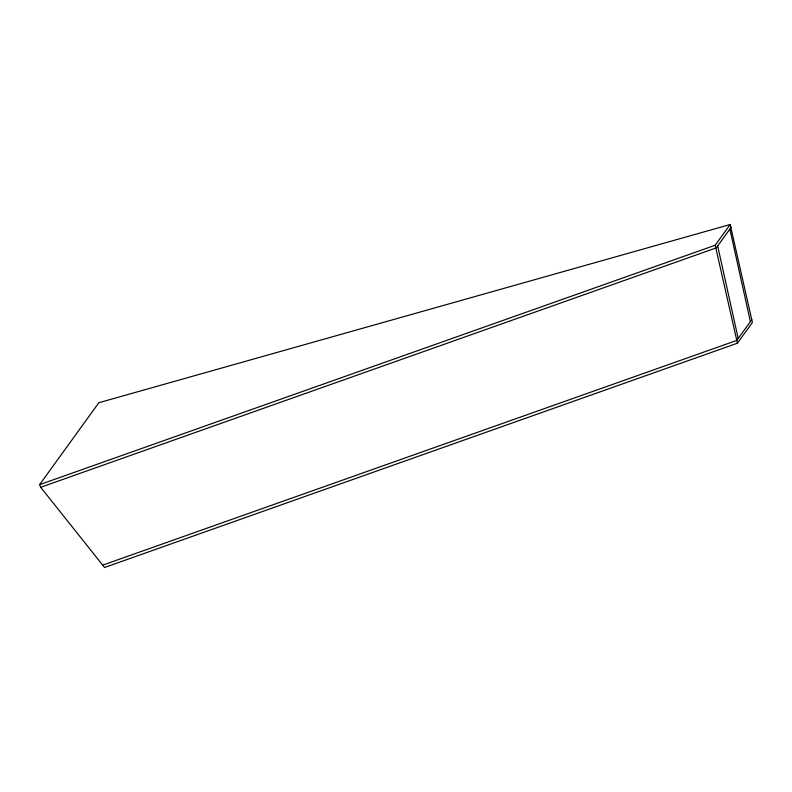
<?xml version="1.0" encoding="UTF-8"?>
<svg xmlns="http://www.w3.org/2000/svg" width="792" height="792" viewBox="0 0 792 792"><rect width="100%" height="100%" fill="white"/><g stroke="black" fill="none" stroke-linecap="round" stroke-linejoin="round"><path stroke-width="1.19" d="M39.6 484.654L98.851 402.722L730.174 224.512L752.4 322.493L737.421 343.193L104.574 567.488L40.689 487.288L39.6 484.654L715.206 245.223L730.174 224.512M731.264 227.155L716.295 247.866L40.689 487.288M751.776 319.701L736.808 340.402L102.703 565.142M715.206 245.223L737.421 343.193M729.877 229.076L750.39 321.611M717.681 245.946L738.193 338.481"/></g></svg>
